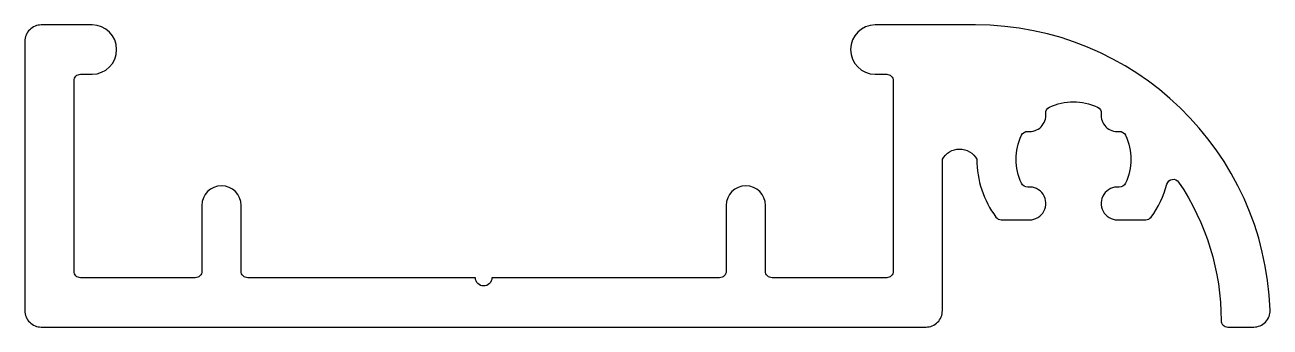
# Model space of a CAD drawing. Extents: x 355.5 to 393.5, y 215.6 to 224.8.
import ezdxf

# ---------------------------------------------------------------- set-up
doc = ezdxf.new("R2010")
doc.units = 0
doc.header["$LTSCALE"] = 15
doc.layers.get('0').update_dxf_attribs({"linetype": 'CONTINUOUS'})

msp = doc.modelspace()

# ---------------------------------------------------------------- linework, layer by layer
at = {"linetype": 'CONTINUOUS'}
msp.add_lwpolyline([(393.498, 216.071, 0.403911), (384.504, 224.753), (381.448, 224.753, 1), (381.448, 223.253), (381.798, 223.253, -0.414214), (381.998, 223.053), (381.998, 217.253, -0.414214), (381.798, 217.053), (378.298, 217.053, -0.414214), (378.098, 217.253), (378.098, 219.253, 1), (376.898, 219.253), (376.898, 217.253, -0.414214), (376.698, 217.053), (369.748, 217.053, -1), (369.248, 217.053), (362.298, 217.053, -0.414214), (362.098, 217.253), (362.098, 219.253, 1), (360.898, 219.253), (360.898, 217.253, -0.414214), (360.698, 217.053), (357.198, 217.053, -0.414214), (356.998, 217.253), (356.998, 223.053, -0.414214), (357.198, 223.253), (357.548, 223.253, 1), (357.548, 224.753), (355.998, 224.753, 0.414214), (355.498, 224.253), (355.498, 216.053, 0.414214), (355.998, 215.553), (382.998, 215.553, 0.414214), (383.498, 216.053), (383.498, 220.662, -0.592088), (384.548, 220.662, 0.161521), (385.133, 218.899, 0.236267), (385.293, 218.818), (386.155, 218.818, 1.047767), (386.108, 219.816, -0.318627), (385.908, 219.932, -0.21851), (385.908, 221.392, -0.318627), (386.108, 221.507, 0.469981), (386.653, 222.052, -0.318622), (386.768, 222.252, -0.218523), (388.228, 222.252, -0.318622), (388.344, 222.052, 0.469982), (388.888, 221.507, -0.318622), (389.089, 221.392, -0.218523), (389.089, 219.932, -0.318622), (388.888, 219.816, 1.04777), (388.842, 218.818), (389.703, 218.818, 0.236733), (389.864, 218.899, 0.095589), (390.35, 219.905, -0.643117), (390.708, 219.966, -0.150239), (392.004, 215.753, 0.414214), (392.204, 215.553), (392.998, 215.553, 0.424591), (393.498, 216.071)], format="xyb", dxfattribs=at)

doc.saveas('drawing.dxf')
